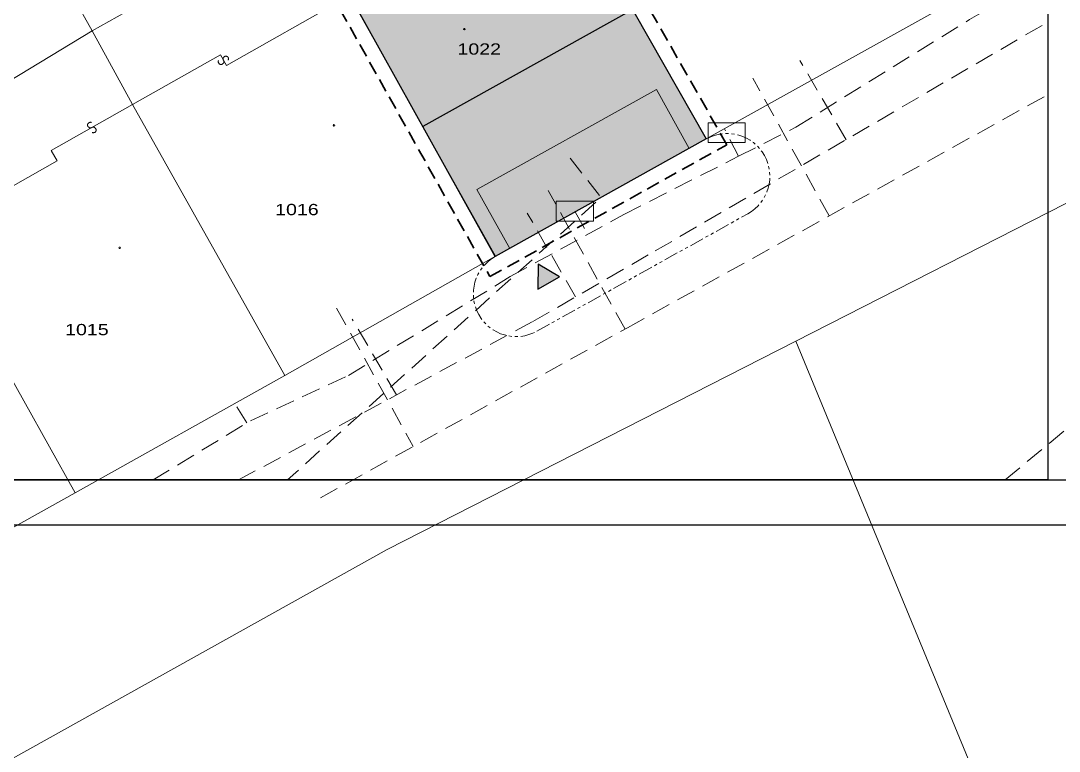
# Model space of a CAD drawing. Extents: x -847523 to -842720, y -997842 to -995984.
# Drawn here: x -842889.51 to -842854.9, y -997708.46 to -997684.12 of the extents above; entities that cross this region are included whole.
import ezdxf

# ---------------------------------------------------------------- set-up
doc = ezdxf.new("R2010")
doc.units = 0
doc.header["$MEASUREMENT"] = 0
doc.linetypes.add('DASHED', pattern=[19.05, 12.7, -6.35])
doc.linetypes.add('PHANTOM2', pattern=[31.75, 15.875, -3.175, 3.175, -3.175, 3.175, -3.175])
for name, color, linetype, lineweight, true_color in [('_ značky hranice', 1, 'DASHED', 35, 0xf60000), ('km_požárně nebezpečný prostor', 15, 'PHANTOM2', 35, 0x944c49), ('SM _ výrazná červená', 12, 'Continuous', 30, 0xda0c01), ('SM_sit srafa', 254, 'Continuous', 5, 0xffd5d5), ('sítě_CETIN_stávající_podzemní', 212, 'DASHED', 15, 0xd12dd7), ('sítě_ELE_stávající_NN_podzemní', 12, 'DASHED', 9, 0xc20000), ('sítě_PLYN_stávající', 40, 'DASHED', 15, 0xf9c61f), ('sítě_VODA_stávající', 161, 'DASHED', 15, 0x5c9aff), ('Z _ KATASTR', 144, 'Continuous', 9, 0x006d91)]:
    doc.layers.add(name, color=color, linetype=linetype, lineweight=lineweight, true_color=true_color)
doc.layers.add('km__netisk', color=251, linetype='Continuous', plot=False)
doc.layers.add('km_kóty', color=4, linetype='Continuous', lineweight=0)
doc.styles.get("Standard").update_dxf_attribs({"font": 'txt', "width": 0.6})

# ---------------------------------------------------------------- blocks, each defined once
blk = doc.blocks.new('hlavní vstup')
h = blk.add_hatch(color=256)
h.dxf.hatch_style = 1
h.paths.add_polyline_path([(0, 0), (-0.416, -0.72), (0.416, -0.72)])
at = {"lineweight": 30}
blk.add_lwpolyline([(0, 0), (-0.416, -0.72), (0.416, -0.72)], close=True, dxfattribs=at)
blk = doc.blocks.new('Dům')
blk.add_lwpolyline([(0, 0), (-80.5, 0), (-80.5, 100.8), (-48.99, 100.8), (-48.99, 96.6), (-0.89, 96.6)], close=True)
at = {"lineweight": 9}
for points in [[(-48.99, 96.6), (-50.85, 96.6), (-50.85, 76.75), (-0.72, 76.75)], [(-75, 0), (-75, 22.53), (-6.5, 22.53), (-6.5, 0)]]:
    blk.add_lwpolyline(points, dxfattribs=at)
blk.add_lwpolyline([(-0.46, 49.6), (-80.5, 49.6)])

msp = doc.modelspace()

# ---------------------------------------------------------------- hatches: boundary and pattern name
at = {"layer": 'SM_sit srafa', "ltscale": 100, "true_color": 0xfd8882}
msp.add_hatch(color=11, dxfattribs=at).paths.add_polyline_path([(-842875.844, -997681.637), (-842878.612, -997683.179), (-842873.693, -997691.977), (-842866.66, -997688.06), (-842871.44, -997679.665), (-842875.64, -997682.004)])

# ---------------------------------------------------------------- linework, layer by layer
at = {"layer": '_ značky hranice', "color": 194, "ltscale": 0.035, "true_color": 0x4902a4}
msp.add_lwpolyline([(-842873.872, -997692.649), (-842865.976, -997688.251), (-842871.116, -997679.221), (-842871.605, -997678.373), (-842872.453, -997676.857), (-842873.323, -997675.287), (-842889.092, -997647.014), (-842897.235, -997650.487), (-842880.528, -997680.742), (-842880.218, -997681.302), (-842879.185, -997683.172)], close=True, dxfattribs=at)
at = {"layer": 'km__netisk'}
for points in [[(-842932.524, -997700.923), (-842827.524, -997700.923), (-842827.524, -997626.673), (-842932.524, -997626.673)], [(-842932.524, -997700.923), (-842827.524, -997700.923), (-842827.524, -997626.673), (-842932.524, -997626.673)], [(-842932.524, -997700.923), (-842827.524, -997700.923), (-842827.524, -997626.673), (-842932.524, -997626.673)], [(-842931.024, -997699.423), (-842829.024, -997699.423), (-842829.024, -997628.173), (-842931.024, -997628.173)], [(-842931.024, -997699.423), (-842829.024, -997699.423), (-842829.024, -997628.173), (-842931.024, -997628.173)], [(-842931.024, -997628.173), (-842855.274, -997628.173), (-842855.274, -997699.423), (-842931.024, -997699.423)]]:
    msp.add_lwpolyline(points, close=True, dxfattribs=at)
at = {"layer": 'km_požárně nebezpečný prostor', "lineweight": 9, "ltscale": 0.03}
msp.add_line((-842872.306, -997694.467), (-842865.273, -997690.55), dxfattribs=at)
for centre, start, end in [((-842865.967, -997689.305), 299.1169, 119.1169), ((-842872.999, -997693.222), 119.1169, 299.1169)]:
    msp.add_arc(centre, 1.425, start, end, dxfattribs=at)
at = {"layer": 'sítě_CETIN_stávající_podzemní', "ltscale": 0.05, "flags": 128}
msp.add_lwpolyline([(-842871.2, -997688.7), (-842870.17, -997690.015), (-842880.618, -997699.423)], dxfattribs=at)
at = {"layer": 'sítě_ELE_stávající_NN_podzemní', "ltscale": 0.05}
for points in [[(-842885.1, -997699.423), (-842881.853, -997697.45), (-842878.584, -997695.94), (-842873.194, -997692.649), (-842869.403, -997690.578), (-842865.588, -997688.639), (-842863.671, -997687.665), (-842857.891, -997684.083), (-842846.047, -997677.283), (-842833.877, -997670.777), (-842829.024, -997668.182)], [(-842856.7, -997699.423), (-842819.488, -997668.474)], [(-842865.588, -997688.639), (-842866.054, -997687.722)], [(-842871.027, -997690.493), (-842870.612, -997691.238)], [(-842881.977, -997697.525), (-842882.374, -997696.871)]]:
    msp.add_lwpolyline(points, dxfattribs=at)
at = {"layer": 'sítě_ELE_stávající_NN_podzemní', "linetype": 'Continuous', "ltscale": 0.05}
for points in [[(-842866.6, -997687.52), (-842866.6, -997688.18), (-842865.36, -997688.18), (-842865.36, -997687.52)], [(-842871.662, -997690.137), (-842871.662, -997690.796), (-842870.422, -997690.796), (-842870.422, -997690.137)]]:
    msp.add_lwpolyline(points, close=True, dxfattribs=at)
at = {"layer": 'sítě_PLYN_stávající', "ltscale": 0.05}
for points in [[(-842862.565, -997690.624), (-842865.109, -997686.032)], [(-842879.52, -997700.02), (-842869.286, -997694.349), (-842855.274, -997686.583)], [(-842869.369, -997694.394), (-842871.928, -997689.776)], [(-842878.98, -997693.7), (-842876.427, -997698.306)]]:
    msp.add_lwpolyline(points, dxfattribs=at)
at = {"layer": 'sítě_VODA_stávající', "ltscale": 0.05}
for points in [[(-842882.25, -997699.423), (-842872.446, -997694.148), (-842868.362, -997691.792), (-842855.274, -997684.161)], [(-842862.001, -997688.084), (-842863.537, -997685.449)], [(-842871.018, -997693.324), (-842872.626, -997690.534)], [(-842876.985, -997696.59), (-842878.457, -997694.068)]]:
    msp.add_lwpolyline(points, dxfattribs=at)
at = {"layer": 'Z _ KATASTR'}
for p, q in [((-842903.75, -997654.28), (-842887.13, -997684.46)), ((-842871.55, -997679.47), (-842866.66, -997688.06)), ((-842880.09, -997680.5), (-842887.13, -997684.46)), ((-842882.65, -997685.61), (-842878.55, -997683.29)), ((-842878.55, -997683.29), (-842873.68, -997691.97)), ((-842858.71, -997683.63), (-842866.66, -997688.06)), ((-842887.13, -997684.46), (-842893.96, -997688.59)), ((-842887.13, -997684.46), (-842885.78, -997686.91)), ((-842885.78, -997686.91), (-842882.85, -997685.26)), ((-842882.92, -997685.46), (-842882.93, -997685.47)), ((-842882.93, -997685.47), (-842882.93, -997685.48)), ((-842882.93, -997685.48), (-842882.93, -997685.49)), ((-842882.93, -997685.49), (-842882.93, -997685.5)), ((-842882.93, -997685.5), (-842882.92, -997685.51)), ((-842882.92, -997685.45), (-842882.92, -997685.46)), ((-842882.92, -997685.51), (-842882.92, -997685.52)), ((-842882.92, -997685.52), (-842882.92, -997685.53)), ((-842882.92, -997685.53), (-842882.91, -997685.53)), ((-842882.91, -997685.53), (-842882.91, -997685.54)), ((-842882.91, -997685.54), (-842882.9, -997685.55)), ((-842882.9, -997685.55), (-842882.89, -997685.56)), ((-842882.89, -997685.56), (-842882.88, -997685.57)), ((-842882.88, -997685.57), (-842882.87, -997685.57)), ((-842882.87, -997685.57), (-842882.86, -997685.57)), ((-842882.86, -997685.57), (-842882.86, -997685.58)), ((-842882.86, -997685.58), (-842882.85, -997685.58)), ((-842882.85, -997685.26), (-842882.65, -997685.61)), ((-842882.85, -997685.58), (-842882.84, -997685.58)), ((-842882.84, -997685.58), (-842882.83, -997685.58)), ((-842882.83, -997685.58), (-842882.82, -997685.58)), ((-842882.82, -997685.58), (-842882.81, -997685.58)), ((-842882.81, -997685.58), (-842882.8, -997685.57)), ((-842882.8, -997685.57), (-842882.79, -997685.57)), ((-842882.79, -997685.57), (-842882.78, -997685.56)), ((-842882.78, -997685.56), (-842882.77, -997685.56)), ((-842882.77, -997685.56), (-842882.77, -997685.55)), ((-842882.77, -997685.55), (-842882.76, -997685.55)), ((-842882.75, -997685.35), (-842882.76, -997685.35)), ((-842882.76, -997685.35), (-842882.76, -997685.36)), ((-842882.76, -997685.36), (-842882.76, -997685.37)), ((-842882.76, -997685.37), (-842882.76, -997685.38)), ((-842882.76, -997685.38), (-842882.76, -997685.39)), ((-842882.76, -997685.39), (-842882.76, -997685.4)), ((-842882.76, -997685.4), (-842882.76, -997685.41)), ((-842882.76, -997685.41), (-842882.76, -997685.42)), ((-842882.76, -997685.42), (-842882.75, -997685.43)), ((-842882.76, -997685.54), (-842882.75, -997685.53)), ((-842882.76, -997685.55), (-842882.76, -997685.54)), ((-842882.74, -997685.33), (-842882.75, -997685.34)), ((-842882.75, -997685.34), (-842882.75, -997685.35)), ((-842882.75, -997685.43), (-842882.75, -997685.44)), ((-842882.75, -997685.45), (-842882.75, -997685.44)), ((-842882.74, -997685.45), (-842882.75, -997685.45)), ((-842882.75, -997685.53), (-842882.74, -997685.52)), ((-842882.73, -997685.32), (-842882.74, -997685.33)), ((-842882.74, -997685.46), (-842882.74, -997685.45)), ((-842882.74, -997685.47), (-842882.74, -997685.46)), ((-842882.74, -997685.48), (-842882.74, -997685.47)), ((-842882.74, -997685.49), (-842882.74, -997685.48)), ((-842882.74, -997685.5), (-842882.74, -997685.49)), ((-842882.74, -997685.51), (-842882.74, -997685.5)), ((-842882.74, -997685.52), (-842882.74, -997685.51)), ((-842882.72, -997685.31), (-842882.73, -997685.32)), ((-842882.71, -997685.31), (-842882.72, -997685.31)), ((-842882.7, -997685.3), (-842882.71, -997685.31)), ((-842882.69, -997685.3), (-842882.7, -997685.3)), ((-842882.68, -997685.3), (-842882.69, -997685.3)), ((-842882.67, -997685.3), (-842882.68, -997685.3)), ((-842882.66, -997685.3), (-842882.67, -997685.3)), ((-842882.65, -997685.3), (-842882.66, -997685.3)), ((-842882.64, -997685.31), (-842882.65, -997685.3)), ((-842882.63, -997685.31), (-842882.64, -997685.31)), ((-842882.62, -997685.31), (-842882.63, -997685.31)), ((-842882.62, -997685.32), (-842882.62, -997685.31)), ((-842882.61, -997685.32), (-842882.62, -997685.32)), ((-842882.61, -997685.33), (-842882.61, -997685.32)), ((-842882.6, -997685.33), (-842882.61, -997685.33)), ((-842882.6, -997685.34), (-842882.6, -997685.33)), ((-842882.59, -997685.35), (-842882.6, -997685.34)), ((-842882.59, -997685.36), (-842882.59, -997685.35)), ((-842882.58, -997685.37), (-842882.59, -997685.36)), ((-842882.59, -997685.42), (-842882.58, -997685.41)), ((-842882.59, -997685.43), (-842882.59, -997685.42)), ((-842882.58, -997685.38), (-842882.58, -997685.37)), ((-842882.58, -997685.39), (-842882.58, -997685.38)), ((-842882.58, -997685.4), (-842882.58, -997685.39)), ((-842882.58, -997685.41), (-842882.58, -997685.4)), ((-842863.68, -997694.8), (-842846.75, -997686.17)), ((-842888.49, -997688.44), (-842885.78, -997686.91)), ((-842885.78, -997686.91), (-842880.71, -997695.94)), ((-842887.27, -997687.57), (-842887.28, -997687.57)), ((-842887.28, -997687.57), (-842887.28, -997687.58)), ((-842887.28, -997687.58), (-842887.28, -997687.59)), ((-842887.28, -997687.59), (-842887.28, -997687.6)), ((-842887.28, -997687.6), (-842887.28, -997687.61)), ((-842887.28, -997687.61), (-842887.28, -997687.62)), ((-842887.28, -997687.62), (-842887.27, -997687.63)), ((-842887.26, -997687.54), (-842887.27, -997687.55)), ((-842887.27, -997687.55), (-842887.27, -997687.56)), ((-842887.27, -997687.56), (-842887.27, -997687.57)), ((-842887.27, -997687.63), (-842887.27, -997687.64)), ((-842887.27, -997687.64), (-842887.26, -997687.65)), ((-842887.25, -997687.53), (-842887.26, -997687.54)), ((-842887.26, -997687.65), (-842887.26, -997687.66)), ((-842887.24, -997687.52), (-842887.25, -997687.53)), ((-842887.23, -997687.52), (-842887.24, -997687.52)), ((-842887.22, -997687.51), (-842887.23, -997687.51)), ((-842887.23, -997687.51), (-842887.23, -997687.52)), ((-842887.21, -997687.51), (-842887.22, -997687.51)), ((-842887.2, -997687.5), (-842887.21, -997687.51)), ((-842887.19, -997687.5), (-842887.2, -997687.5)), ((-842887.18, -997687.5), (-842887.19, -997687.5)), ((-842887.17, -997687.5), (-842887.18, -997687.5)), ((-842887.16, -997687.51), (-842887.17, -997687.5)), ((-842887.15, -997687.51), (-842887.16, -997687.51)), ((-842887.26, -997687.66), (-842887.25, -997687.66)), ((-842887.25, -997687.66), (-842887.25, -997687.67)), ((-842887.25, -997687.67), (-842887.24, -997687.67)), ((-842887.24, -997687.67), (-842887.23, -997687.68)), ((-842887.23, -997687.68), (-842887.22, -997687.69)), ((-842887.22, -997687.69), (-842887.21, -997687.69)), ((-842887.21, -997687.69), (-842887.2, -997687.69)), ((-842887.2, -997687.69), (-842887.19, -997687.69)), ((-842887.19, -997687.69), (-842887.18, -997687.69)), ((-842887.18, -997687.69), (-842887.17, -997687.69)), ((-842887.17, -997687.69), (-842887.16, -997687.69)), ((-842887.16, -997687.69), (-842887.15, -997687.69)), ((-842887.15, -997687.69), (-842887.15, -997687.68)), ((-842887.15, -997687.68), (-842887.14, -997687.68)), ((-842887.13, -997687.68), (-842887.14, -997687.68)), ((-842887.12, -997687.67), (-842887.13, -997687.67)), ((-842887.13, -997687.67), (-842887.13, -997687.68)), ((-842887.13, -997687.85), (-842887.12, -997687.85)), ((-842887.11, -997687.67), (-842887.12, -997687.67)), ((-842887.12, -997687.85), (-842887.11, -997687.86)), ((-842887.1, -997687.67), (-842887.11, -997687.67)), ((-842887.11, -997687.86), (-842887.1, -997687.86)), ((-842887.09, -997687.67), (-842887.1, -997687.67)), ((-842887.1, -997687.86), (-842887.09, -997687.86)), ((-842887.08, -997687.67), (-842887.09, -997687.67)), ((-842887.09, -997687.86), (-842887.08, -997687.86)), ((-842887.07, -997687.67), (-842887.08, -997687.67)), ((-842887.08, -997687.86), (-842887.07, -997687.85)), ((-842887.06, -997687.67), (-842887.07, -997687.67)), ((-842887.07, -997687.85), (-842887.06, -997687.85)), ((-842887.05, -997687.68), (-842887.06, -997687.67)), ((-842887.06, -997687.85), (-842887.05, -997687.85)), ((-842887.04, -997687.69), (-842887.05, -997687.68)), ((-842887.05, -997687.85), (-842887.05, -997687.84)), ((-842887.05, -997687.84), (-842887.04, -997687.84)), ((-842887.03, -997687.69), (-842887.04, -997687.69)), ((-842887.04, -997687.84), (-842887.03, -997687.83)), ((-842887.03, -997687.7), (-842887.03, -997687.69)), ((-842887.02, -997687.7), (-842887.03, -997687.7)), ((-842887.03, -997687.83), (-842887.02, -997687.82)), ((-842887.02, -997687.71), (-842887.02, -997687.7)), ((-842887.01, -997687.72), (-842887.02, -997687.71)), ((-842887.02, -997687.82), (-842887.01, -997687.81)), ((-842887.01, -997687.73), (-842887.01, -997687.72)), ((-842887, -997687.74), (-842887.01, -997687.73)), ((-842887.01, -997687.8), (-842887.01, -997687.79)), ((-842887.01, -997687.79), (-842887, -997687.79)), ((-842887.01, -997687.81), (-842887.01, -997687.8)), ((-842887, -997687.75), (-842887, -997687.74)), ((-842887, -997687.76), (-842887, -997687.75)), ((-842887, -997687.77), (-842887, -997687.76)), ((-842887, -997687.78), (-842887, -997687.77)), ((-842887, -997687.79), (-842887, -997687.78)), ((-842866.66, -997688.06), (-842873.68, -997691.97)), ((-842888.3, -997688.79), (-842888.49, -997688.44)), ((-842892.54, -997691.18), (-842888.3, -997688.79)), ((-842892.54, -997691.18), (-842887.7, -997699.85)), ((-842873.68, -997691.97), (-842880.71, -997695.94)), ((-842877.3, -997701.74), (-842863.68, -997694.8)), ((-842863.68, -997694.8), (-842852.87, -997720.95)), ((-842880.71, -997695.94), (-842887.7, -997699.85)), ((-842887.7, -997699.85), (-842894.7, -997703.76)), ((-842901.96, -997715.5), (-842877.3, -997701.74))]:
    msp.add_line(p, q, dxfattribs=at)
for centre in [(-842874.722, -997684.4), (-842879.069, -997687.609), (-842886.209, -997691.689)]:
    msp.add_circle(centre, 0.0255, dxfattribs=at)

# ---------------------------------------------------------------- block references
at = {"layer": 'km_kóty', "rotation": 29.11693479689787}
msp.add_blockref('hlavní vstup', (-842872.263, -997692.23), dxfattribs=at)
at = {"layer": 'SM _ výrazná červená', "linetype": 'Continuous', "ltscale": 0.01, "xscale": 0.1, "yscale": 0.1, "zscale": 0.1, "rotation": 29.11693479062199}
msp.add_blockref('Dům', (-842866.66, -997688.06), dxfattribs=at)

# ---------------------------------------------------------------- texts
at = {"layer": 'Z _ KATASTR', "width": 1.302}
for s, p in [('1022', (-842874.953, -997685.251)), ('1016', (-842881.03, -997690.6)), ('1015', (-842888.03, -997694.6))]:
    msp.add_text(s, height=0.375, dxfattribs=at).set_placement(p)

doc.saveas('drawing.dxf')
